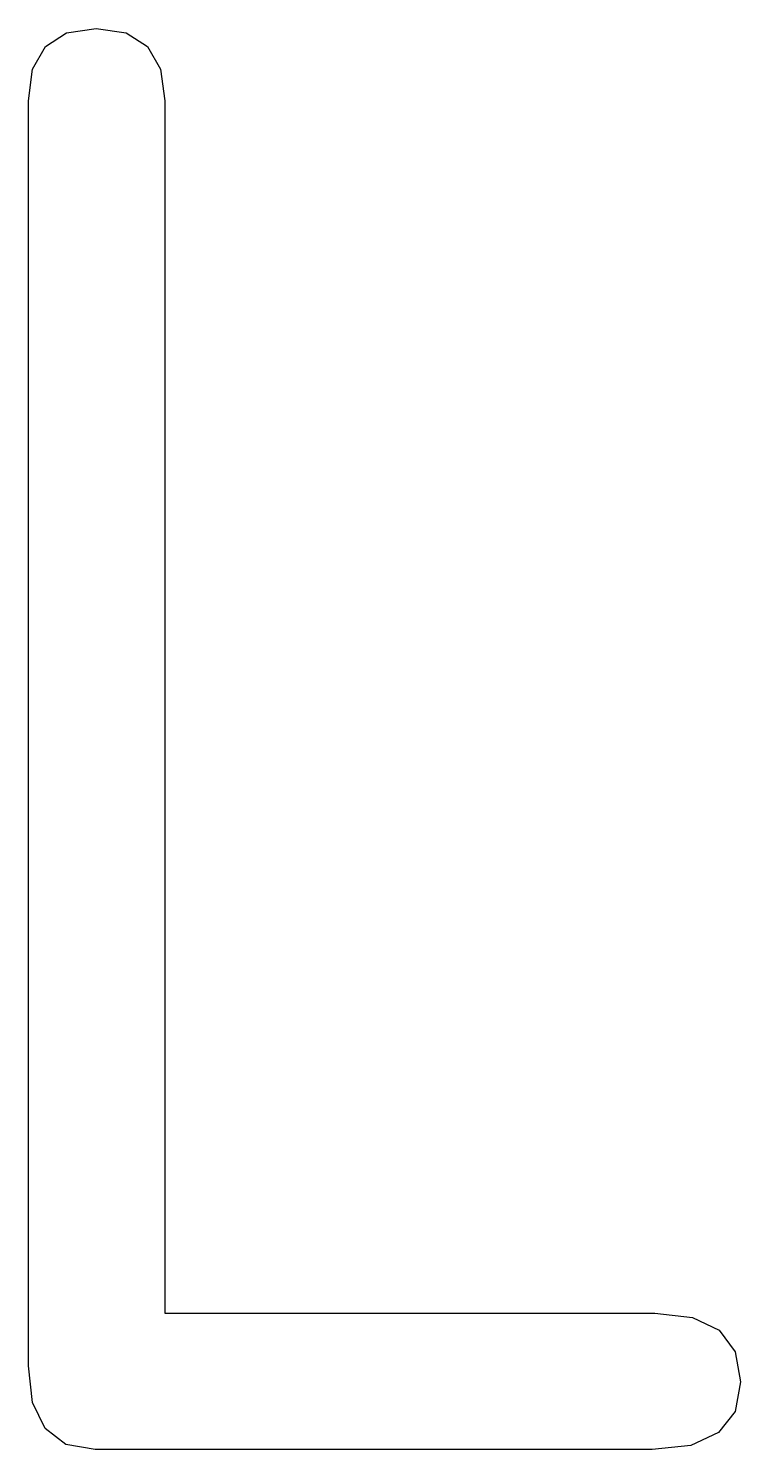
# Model space of a CAD drawing. Extents: x 0 to 2.51, y 0 to 5.
import ezdxf

# ---------------------------------------------------------------- set-up
doc = ezdxf.new("R2010")
doc.units = 0
doc.layers.add('Ebene_1', color=7, linetype='CONTINUOUS')

msp = doc.modelspace()

# ---------------------------------------------------------------- linework, layer by layer
at = {"layer": 'Ebene_1', "color": 7}
msp.add_lwpolyline([(0.480145, 4.745025), (0.480145, 3.678801), (0.480145, 2.612574), (0.480145, 1.546349), (0.480145, 0.480122), (0.911437, 0.480122), (1.342726, 0.480122), (1.774018, 0.480122), (2.20531, 0.480122), (2.337139, 0.465023), (2.431302, 0.419701), (2.4878, 0.344162), (2.506624, 0.23841), (2.487179, 0.134104), (2.428819, 0.059603), (2.331551, 0.014902), (2.195376, 0), (1.705308, 0), (1.215243, 0), (0.725176, 0), (0.235111, 0), (0.132255, 0.018429), (0.058787, 0.073686), (0.014704, 0.16578), (0, 0.294714), (0, 1.407296), (0, 2.519878), (0, 3.632463), (0, 4.745045), (0.014901, 4.856588), (0.059603, 4.936265), (0.134106, 4.98407), (0.238413, 5.000016), (0.344164, 4.98407), (0.419704, 4.936265), (0.465026, 4.856588), (0.480125, 4.745045)], dxfattribs=at)

doc.saveas('drawing.dxf')
